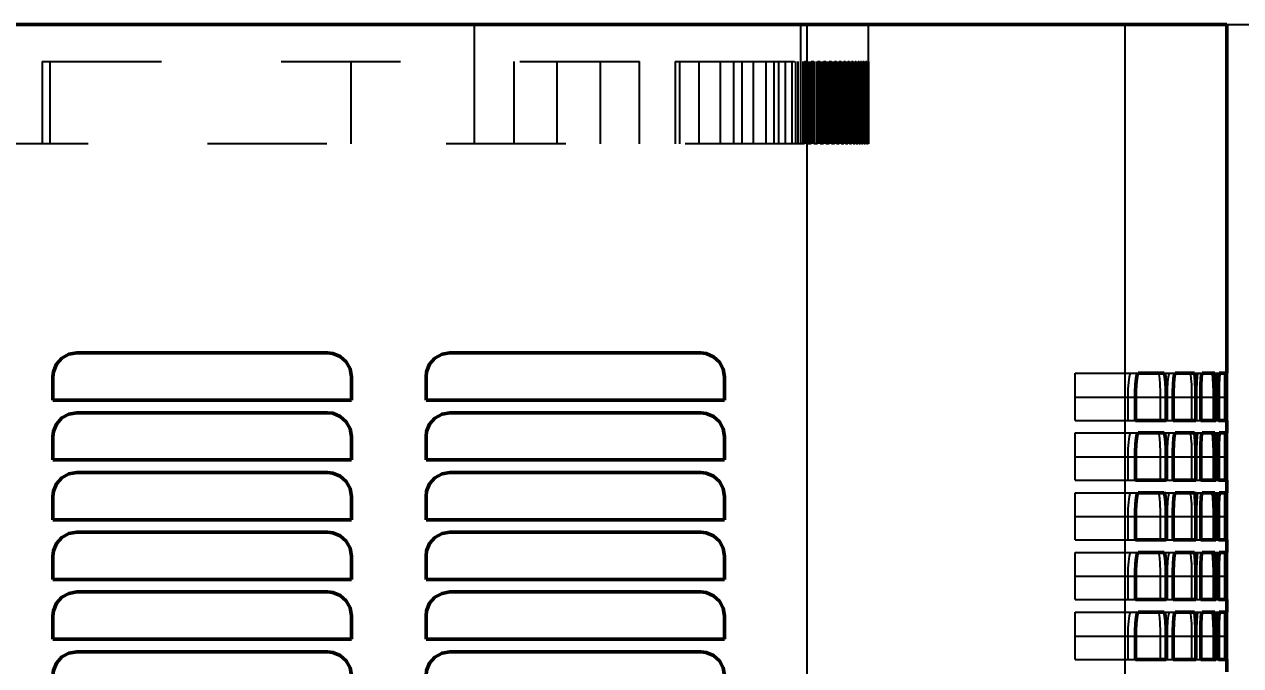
# Model space of a CAD drawing. Header units: inches. Extents: x -0.3 to 42.3, y 0 to 41.5.
# Drawn here: x 25.2 to 35.39, y 36.13 to 41.5 of the extents above; entities that cross this region are included whole.
import ezdxf

# ---------------------------------------------------------------- set-up
doc = ezdxf.new("R2010")
doc.units = ezdxf.units.IN
doc.header["$MEASUREMENT"] = 0
doc.linetypes.add('Dashed', pattern=[2, 1, -1])
for name, color, linetype, lineweight in [('AM_0', 7, 'Continuous', 50), ('AM_4', 3, 'Continuous', 25), ('AM_5', 3, 'Continuous', 25), ('AM_9', 6, 'Dashed', 25)]:
    doc.layers.add(name, color=color, linetype=linetype, lineweight=lineweight)
doc.dimstyles.get("Standard").update_dxf_attribs({"dimtxt": 0.18, "dimasz": 0.18, "dimexe": 0.18, "dimexo": 0.0625, "dimgap": 0.09, "dimtad": 0, "dimtih": 1, "dimtoh": 1, "dimdec": 4, "dimzin": 0, "dimdsep": 46, "dimtxsty": 'Standard', "dimcen": 0.09, "dimadec": 0, "dimazin": 0, "dimtfac": 1, "dimtdec": 4, "dimtofl": 0, "dimtmove": 0, "dimatfit": 3, "dimfxl": 1, "dimtolj": 1, "dimtzin": 0, "dimarcsym": 0})

# ---------------------------------------------------------------- blocks, each defined once
blk = doc.blocks.new('*D1')
at = {"layer": 'AM_5', "color": 0, "lineweight": -2}
for p, q in [((17.5, 41.5), (39.27, 41.5)), ((39.27, 39.5), (39.27, 26.385)), ((39.27, 2), (39.27, 15.115)), ((3.39, 0), (39.27, 0))]:
    blk.add_line(p, q, dxfattribs=at)
at = {"layer": 'AM_5', "color": 0}
for points in [[(39.603, 39.5), (38.937, 39.5), (39.27, 41.5)], [(38.937, 2), (39.603, 2), (39.27, 0)]]:
    blk.add_solid(points, dxfattribs=at)
at = {"layer": 'Defpoints', "color": 0}
for p in [(17.5, 41.5), (3.39, 0), (39.27, 0)]:
    blk.add_point(p, dxfattribs=at)
at = {"layer": 'AM_5', "color": 0, "insert": (39.27, 20.75), "char_height": 2, "attachment_point": 5, "rotation": 90}
blk.add_mtext('\\A1;41.5 in', dxfattribs=at)

msp = doc.modelspace()

# ---------------------------------------------------------------- linework, layer by layer
at = {"layer": 'AM_0'}
for p, q in [((-0.27, 41.5), (35.27, 41.5)), ((35.27, 41.5), (35.27, 38.581)), ((27.739, 38.75), (25.639, 38.75)), ((30.864, 38.75), (28.764, 38.75)), ((25.439, 38.55), (25.439, 38.355)), ((27.939, 38.355), (27.939, 38.55)), ((28.564, 38.55), (28.564, 38.355)), ((31.064, 38.355), (31.064, 38.55)), ((34.74364, 38.581), (34.52673, 38.581)), ((34.99698, 38.581), (34.83586, 38.581)), ((35.16774, 38.581), (35.06207, 38.581)), ((35.25626, 38.581), (35.20582, 38.581)), ((35.27, 38.581), (35.26742, 38.581)), ((25.439, 38.355), (27.939, 38.355)), ((28.564, 38.355), (31.064, 38.355)), ((34.50411, 38.381), (34.50411, 38.186)), ((34.76233, 38.186), (34.76233, 38.381)), ((34.81857, 38.381), (34.81857, 38.186)), ((35.01038, 38.186), (35.01038, 38.381)), ((35.05007, 38.381), (35.05007, 38.186)), ((35.17586, 38.186), (35.17586, 38.381)), ((35.19909, 38.381), (35.19909, 38.186)), ((35.25913, 38.186), (35.25913, 38.381)), ((35.26593, 38.381), (35.26593, 38.186)), ((27.739, 38.25), (25.639, 38.25)), ((30.864, 38.25), (28.764, 38.25)), ((34.50411, 38.186), (34.76233, 38.186)), ((34.81857, 38.186), (35.01038, 38.186)), ((35.05007, 38.186), (35.17586, 38.186)), ((35.19909, 38.186), (35.25913, 38.186)), ((35.26593, 38.186), (35.27, 38.186)), ((35.27, 38.186), (35.27, 38.081)), ((25.439, 38.05), (25.439, 37.855)), ((27.939, 37.855), (27.939, 38.05)), ((28.564, 38.05), (28.564, 37.855)), ((31.064, 37.855), (31.064, 38.05)), ((34.74364, 38.081), (34.52673, 38.081)), ((34.99698, 38.081), (34.83586, 38.081)), ((35.16774, 38.081), (35.06207, 38.081)), ((35.25626, 38.081), (35.20582, 38.081)), ((35.27, 38.081), (35.26742, 38.081)), ((25.439, 37.855), (27.939, 37.855)), ((28.564, 37.855), (31.064, 37.855)), ((34.50411, 37.881), (34.50411, 37.686)), ((34.76233, 37.686), (34.76233, 37.881)), ((34.81857, 37.881), (34.81857, 37.686)), ((35.01038, 37.686), (35.01038, 37.881)), ((35.05007, 37.881), (35.05007, 37.686)), ((35.17586, 37.686), (35.17586, 37.881)), ((35.19909, 37.881), (35.19909, 37.686)), ((35.25913, 37.686), (35.25913, 37.881)), ((35.26593, 37.881), (35.26593, 37.686)), ((27.739, 37.75), (25.639, 37.75)), ((30.864, 37.75), (28.764, 37.75)), ((34.50411, 37.686), (34.76233, 37.686)), ((34.81857, 37.686), (35.01038, 37.686)), ((35.05007, 37.686), (35.17586, 37.686)), ((35.19909, 37.686), (35.25913, 37.686)), ((35.26593, 37.686), (35.27, 37.686)), ((35.27, 37.686), (35.27, 37.581)), ((25.439, 37.55), (25.439, 37.355)), ((27.939, 37.355), (27.939, 37.55)), ((28.564, 37.55), (28.564, 37.355)), ((31.064, 37.355), (31.064, 37.55)), ((34.74364, 37.581), (34.52673, 37.581)), ((34.99698, 37.581), (34.83586, 37.581)), ((35.16774, 37.581), (35.06207, 37.581)), ((35.25626, 37.581), (35.20582, 37.581)), ((35.27, 37.581), (35.26742, 37.581)), ((34.50411, 37.381), (34.50411, 37.186)), ((34.76233, 37.186), (34.76233, 37.381)), ((34.81857, 37.381), (34.81857, 37.186)), ((35.01038, 37.186), (35.01038, 37.381)), ((35.05007, 37.381), (35.05007, 37.186)), ((35.17586, 37.186), (35.17586, 37.381)), ((35.19909, 37.381), (35.19909, 37.186)), ((35.25913, 37.186), (35.25913, 37.381)), ((35.26593, 37.381), (35.26593, 37.186)), ((25.439, 37.355), (27.939, 37.355)), ((28.564, 37.355), (31.064, 37.355)), ((27.739, 37.25), (25.639, 37.25)), ((30.864, 37.25), (28.764, 37.25)), ((34.50411, 37.186), (34.76233, 37.186)), ((34.81857, 37.186), (35.01038, 37.186)), ((35.05007, 37.186), (35.17586, 37.186)), ((35.19909, 37.186), (35.25913, 37.186)), ((35.26593, 37.186), (35.27, 37.186)), ((35.27, 37.186), (35.27, 37.081)), ((34.74364, 37.081), (34.52673, 37.081)), ((34.99698, 37.081), (34.83586, 37.081)), ((35.16774, 37.081), (35.06207, 37.081)), ((35.25626, 37.081), (35.20582, 37.081)), ((35.27, 37.081), (35.26742, 37.081)), ((25.439, 37.05), (25.439, 36.855)), ((27.939, 36.855), (27.939, 37.05)), ((28.564, 37.05), (28.564, 36.855)), ((31.064, 36.855), (31.064, 37.05)), ((34.50411, 36.881), (34.50411, 36.686)), ((34.76233, 36.686), (34.76233, 36.881)), ((34.81857, 36.881), (34.81857, 36.686)), ((35.01038, 36.686), (35.01038, 36.881)), ((35.05007, 36.881), (35.05007, 36.686)), ((35.17586, 36.686), (35.17586, 36.881)), ((35.19909, 36.881), (35.19909, 36.686)), ((35.25913, 36.686), (35.25913, 36.881)), ((35.26593, 36.881), (35.26593, 36.686)), ((25.439, 36.855), (27.939, 36.855)), ((28.564, 36.855), (31.064, 36.855)), ((27.739, 36.75), (25.639, 36.75)), ((30.864, 36.75), (28.764, 36.75)), ((34.50411, 36.686), (34.76233, 36.686)), ((34.81857, 36.686), (35.01038, 36.686)), ((35.05007, 36.686), (35.17586, 36.686)), ((35.19909, 36.686), (35.25913, 36.686)), ((35.26593, 36.686), (35.27, 36.686)), ((35.27, 36.686), (35.27, 36.581)), ((34.74364, 36.581), (34.52673, 36.581)), ((34.99698, 36.581), (34.83586, 36.581)), ((35.16774, 36.581), (35.06207, 36.581)), ((35.25626, 36.581), (35.20582, 36.581)), ((35.27, 36.581), (35.26742, 36.581)), ((25.439, 36.55), (25.439, 36.355)), ((27.939, 36.355), (27.939, 36.55)), ((28.564, 36.55), (28.564, 36.355)), ((31.064, 36.355), (31.064, 36.55)), ((34.50411, 36.381), (34.50411, 36.186)), ((34.76233, 36.186), (34.76233, 36.381)), ((34.81857, 36.381), (34.81857, 36.186)), ((35.01038, 36.186), (35.01038, 36.381)), ((35.05007, 36.381), (35.05007, 36.186)), ((35.17586, 36.186), (35.17586, 36.381)), ((35.19909, 36.381), (35.19909, 36.186)), ((35.25913, 36.186), (35.25913, 36.381)), ((35.26593, 36.381), (35.26593, 36.186)), ((25.439, 36.355), (27.939, 36.355)), ((28.564, 36.355), (31.064, 36.355)), ((27.739, 36.25), (25.639, 36.25)), ((30.864, 36.25), (28.764, 36.25)), ((34.50411, 36.186), (34.76233, 36.186)), ((34.81857, 36.186), (35.01038, 36.186)), ((35.05007, 36.186), (35.17586, 36.186)), ((35.19909, 36.186), (35.25913, 36.186)), ((35.26593, 36.186), (35.27, 36.186)), ((35.27, 36.186), (35.27, 36.081))]:
    msp.add_line(p, q, dxfattribs=at)
for points in [[(25.639, 38.75), (25.57269, 38.73869), (25.51385, 38.706), (25.46919, 38.65567), (25.44378, 38.59347), (25.439, 38.55)], [(27.939, 38.55), (27.92779, 38.61601), (27.89546, 38.67458), (27.84559, 38.71923), (27.78362, 38.74496), (27.739, 38.75)], [(28.764, 38.75), (28.69758, 38.73865), (28.63864, 38.70584), (28.59399, 38.65534), (28.56869, 38.59307), (28.564, 38.55)], [(31.064, 38.55), (31.05284, 38.61588), (31.02066, 38.67433), (30.97099, 38.71897), (30.90912, 38.74484), (30.864, 38.75)], [(34.52673, 38.581), (34.51924, 38.56961), (34.51257, 38.53669), (34.5075, 38.48604), (34.50463, 38.42369), (34.50411, 38.381)], [(34.76233, 38.381), (34.76129, 38.44699), (34.75829, 38.50554), (34.75365, 38.55018), (34.74785, 38.57594), (34.74364, 38.581)], [(34.83586, 38.581), (34.83016, 38.56966), (34.82507, 38.53689), (34.82119, 38.48645), (34.81898, 38.42419), (34.81857, 38.381)], [(35.01038, 38.381), (35.00964, 38.44709), (35.00748, 38.50573), (35.00415, 38.55038), (34.99998, 38.57603), (34.99698, 38.581)], [(35.06207, 38.581), (35.05813, 38.56969), (35.0546, 38.53704), (35.0519, 38.48674), (35.05036, 38.42456), (35.05007, 38.381)], [(35.17586, 38.381), (35.17541, 38.44716), (35.17411, 38.50586), (35.17209, 38.55051), (35.16956, 38.57609), (35.16774, 38.581)], [(35.20582, 38.581), (35.20363, 38.56972), (35.20165, 38.53713), (35.20013, 38.48693), (35.19925, 38.4248), (35.19909, 38.381)], [(35.25913, 38.381), (35.25898, 38.4472), (35.25853, 38.50593), (35.25782, 38.55058), (35.25692, 38.57612), (35.25626, 38.581)], [(35.26742, 38.581), (35.26696, 38.56973), (35.26653, 38.53717), (35.26618, 38.48701), (35.26597, 38.4249), (35.26593, 38.381)], [(25.639, 38.25), (25.57269, 38.23869), (25.51385, 38.206), (25.46919, 38.15567), (25.44378, 38.09347), (25.439, 38.05)], [(27.939, 38.05), (27.92779, 38.11601), (27.89546, 38.17458), (27.84559, 38.21923), (27.78362, 38.24496), (27.739, 38.25)], [(28.764, 38.25), (28.69758, 38.23865), (28.63864, 38.20584), (28.59399, 38.15534), (28.56869, 38.09307), (28.564, 38.05)], [(31.064, 38.05), (31.05284, 38.11588), (31.02066, 38.17433), (30.97099, 38.21897), (30.90912, 38.24484), (30.864, 38.25)], [(34.52673, 38.081), (34.51924, 38.06961), (34.51257, 38.03669), (34.5075, 37.98604), (34.50463, 37.92369), (34.50411, 37.881)], [(34.76233, 37.881), (34.76129, 37.94699), (34.75829, 38.00554), (34.75365, 38.05018), (34.74785, 38.07594), (34.74364, 38.081)], [(34.83586, 38.081), (34.83016, 38.06966), (34.82507, 38.03689), (34.82119, 37.98645), (34.81898, 37.92419), (34.81857, 37.881)], [(35.01038, 37.881), (35.00964, 37.94709), (35.00748, 38.00573), (35.00415, 38.05038), (34.99998, 38.07603), (34.99698, 38.081)], [(35.06207, 38.081), (35.05813, 38.06969), (35.0546, 38.03704), (35.0519, 37.98674), (35.05036, 37.92456), (35.05007, 37.881)], [(35.17586, 37.881), (35.17541, 37.94716), (35.17411, 38.00586), (35.17209, 38.05051), (35.16956, 38.07609), (35.16774, 38.081)], [(35.20582, 38.081), (35.20363, 38.06972), (35.20165, 38.03713), (35.20013, 37.98693), (35.19925, 37.9248), (35.19909, 37.881)], [(35.25913, 37.881), (35.25898, 37.9472), (35.25853, 38.00593), (35.25782, 38.05058), (35.25692, 38.07612), (35.25626, 38.081)], [(35.26742, 38.081), (35.26696, 38.06973), (35.26653, 38.03717), (35.26618, 37.98701), (35.26597, 37.9249), (35.26593, 37.881)], [(25.639, 37.75), (25.57269, 37.73869), (25.51385, 37.706), (25.46919, 37.65567), (25.44378, 37.59347), (25.439, 37.55)], [(27.939, 37.55), (27.92779, 37.61601), (27.89546, 37.67458), (27.84559, 37.71923), (27.78362, 37.74496), (27.739, 37.75)], [(28.764, 37.75), (28.69758, 37.73865), (28.63864, 37.70584), (28.59399, 37.65534), (28.56869, 37.59307), (28.564, 37.55)], [(31.064, 37.55), (31.05284, 37.61588), (31.02066, 37.67433), (30.97099, 37.71897), (30.90912, 37.74484), (30.864, 37.75)], [(34.52673, 37.581), (34.51924, 37.56961), (34.51257, 37.53669), (34.5075, 37.48604), (34.50463, 37.42369), (34.50411, 37.381)], [(34.76233, 37.381), (34.76129, 37.44699), (34.75829, 37.50554), (34.75365, 37.55018), (34.74785, 37.57594), (34.74364, 37.581)], [(34.83586, 37.581), (34.83016, 37.56966), (34.82507, 37.53689), (34.82119, 37.48645), (34.81898, 37.42419), (34.81857, 37.381)], [(35.01038, 37.381), (35.00964, 37.44709), (35.00748, 37.50573), (35.00415, 37.55038), (34.99998, 37.57603), (34.99698, 37.581)], [(35.06207, 37.581), (35.05813, 37.56969), (35.0546, 37.53704), (35.0519, 37.48674), (35.05036, 37.42456), (35.05007, 37.381)], [(35.17586, 37.381), (35.17541, 37.44716), (35.17411, 37.50586), (35.17209, 37.55051), (35.16956, 37.57609), (35.16774, 37.581)], [(35.20582, 37.581), (35.20363, 37.56972), (35.20165, 37.53713), (35.20013, 37.48693), (35.19925, 37.4248), (35.19909, 37.381)], [(35.25913, 37.381), (35.25898, 37.4472), (35.25853, 37.50593), (35.25782, 37.55058), (35.25692, 37.57612), (35.25626, 37.581)], [(35.26742, 37.581), (35.26696, 37.56973), (35.26653, 37.53717), (35.26618, 37.48701), (35.26597, 37.4249), (35.26593, 37.381)], [(25.639, 37.25), (25.57269, 37.23869), (25.51385, 37.206), (25.46919, 37.15567), (25.44378, 37.09347), (25.439, 37.05)], [(27.939, 37.05), (27.92779, 37.11601), (27.89546, 37.17458), (27.84559, 37.21923), (27.78362, 37.24496), (27.739, 37.25)], [(28.764, 37.25), (28.69758, 37.23865), (28.63864, 37.20584), (28.59399, 37.15534), (28.56869, 37.09307), (28.564, 37.05)], [(31.064, 37.05), (31.05284, 37.11588), (31.02066, 37.17433), (30.97099, 37.21897), (30.90912, 37.24484), (30.864, 37.25)], [(34.52673, 37.081), (34.51924, 37.06961), (34.51257, 37.03669), (34.5075, 36.98604), (34.50463, 36.92369), (34.50411, 36.881)], [(34.76233, 36.881), (34.76129, 36.94699), (34.75829, 37.00554), (34.75365, 37.05018), (34.74785, 37.07594), (34.74364, 37.081)], [(34.83586, 37.081), (34.83016, 37.06966), (34.82507, 37.03689), (34.82119, 36.98645), (34.81898, 36.92419), (34.81857, 36.881)], [(35.01038, 36.881), (35.00964, 36.94709), (35.00748, 37.00573), (35.00415, 37.05038), (34.99998, 37.07603), (34.99698, 37.081)], [(35.06207, 37.081), (35.05813, 37.06969), (35.0546, 37.03704), (35.0519, 36.98674), (35.05036, 36.92456), (35.05007, 36.881)], [(35.17586, 36.881), (35.17541, 36.94716), (35.17411, 37.00586), (35.17209, 37.05051), (35.16956, 37.07609), (35.16774, 37.081)], [(35.20582, 37.081), (35.20363, 37.06972), (35.20165, 37.03713), (35.20013, 36.98693), (35.19925, 36.9248), (35.19909, 36.881)], [(35.25913, 36.881), (35.25898, 36.9472), (35.25853, 37.00593), (35.25782, 37.05058), (35.25692, 37.07612), (35.25626, 37.081)], [(35.26742, 37.081), (35.26696, 37.06973), (35.26653, 37.03717), (35.26618, 36.98701), (35.26597, 36.9249), (35.26593, 36.881)], [(25.639, 36.75), (25.57269, 36.73869), (25.51385, 36.706), (25.46919, 36.65567), (25.44378, 36.59347), (25.439, 36.55)], [(27.939, 36.55), (27.92779, 36.61601), (27.89546, 36.67458), (27.84559, 36.71923), (27.78362, 36.74496), (27.739, 36.75)], [(28.764, 36.75), (28.69758, 36.73865), (28.63864, 36.70584), (28.59399, 36.65534), (28.56869, 36.59307), (28.564, 36.55)], [(31.064, 36.55), (31.05284, 36.61588), (31.02066, 36.67433), (30.97099, 36.71897), (30.90912, 36.74484), (30.864, 36.75)], [(34.52673, 36.581), (34.51924, 36.56961), (34.51257, 36.53669), (34.5075, 36.48604), (34.50463, 36.42369), (34.50411, 36.381)], [(34.76233, 36.381), (34.76129, 36.44699), (34.75829, 36.50554), (34.75365, 36.55018), (34.74785, 36.57594), (34.74364, 36.581)], [(34.83586, 36.581), (34.83016, 36.56966), (34.82507, 36.53689), (34.82119, 36.48645), (34.81898, 36.42419), (34.81857, 36.381)], [(35.01038, 36.381), (35.00964, 36.44709), (35.00748, 36.50573), (35.00415, 36.55038), (34.99998, 36.57603), (34.99698, 36.581)], [(35.06207, 36.581), (35.05813, 36.56969), (35.0546, 36.53704), (35.0519, 36.48674), (35.05036, 36.42456), (35.05007, 36.381)], [(35.17586, 36.381), (35.17541, 36.44716), (35.17411, 36.50586), (35.17209, 36.55051), (35.16956, 36.57609), (35.16774, 36.581)], [(35.20582, 36.581), (35.20363, 36.56972), (35.20165, 36.53713), (35.20013, 36.48693), (35.19925, 36.4248), (35.19909, 36.381)], [(35.25913, 36.381), (35.25898, 36.4472), (35.25853, 36.50593), (35.25782, 36.55058), (35.25692, 36.57612), (35.25626, 36.581)], [(35.26742, 36.581), (35.26696, 36.56973), (35.26653, 36.53717), (35.26618, 36.48701), (35.26597, 36.4249), (35.26593, 36.381)], [(25.639, 36.25), (25.57269, 36.23869), (25.51385, 36.206), (25.46919, 36.15567), (25.44378, 36.09347), (25.439, 36.05)], [(27.939, 36.05), (27.92779, 36.11601), (27.89546, 36.17458), (27.84559, 36.21923), (27.78362, 36.24496), (27.739, 36.25)], [(28.764, 36.25), (28.69758, 36.23865), (28.63864, 36.20584), (28.59399, 36.15534), (28.56869, 36.09307), (28.564, 36.05)], [(31.064, 36.05), (31.05284, 36.11588), (31.02066, 36.17433), (30.97099, 36.21897), (30.90912, 36.24484), (30.864, 36.25)]]:
    msp.add_lwpolyline(points, dxfattribs=at)
at = {"layer": 'AM_4'}
for p, q in [((31.7511, 41.5), (31.7511, 1.625)), ((34.41416, 41.5), (34.41416, 1.625)), ((34.50411, 38.381), (34.76233, 38.381)), ((34.81857, 38.381), (35.01038, 38.381)), ((35.05007, 38.381), (35.17586, 38.381)), ((35.19909, 38.381), (35.25913, 38.381)), ((34.50411, 37.881), (34.76233, 37.881)), ((34.81857, 37.881), (35.01038, 37.881)), ((35.05007, 37.881), (35.17586, 37.881)), ((35.19909, 37.881), (35.25913, 37.881)), ((34.50411, 37.381), (34.76233, 37.381)), ((34.81857, 37.381), (35.01038, 37.381)), ((35.05007, 37.381), (35.17586, 37.381)), ((35.19909, 37.381), (35.25913, 37.381)), ((34.50411, 36.881), (34.76233, 36.881)), ((34.81857, 36.881), (35.01038, 36.881)), ((35.05007, 36.881), (35.17586, 36.881)), ((35.19909, 36.881), (35.25913, 36.881)), ((34.50411, 36.381), (34.76233, 36.381)), ((34.81857, 36.381), (35.01038, 36.381)), ((35.05007, 36.381), (35.17586, 36.381)), ((35.19909, 36.381), (35.25913, 36.381))]:
    msp.add_line(p, q, dxfattribs=at)
at = {"layer": 'AM_9'}
for p, q in [((28.96834, 40.5), (28.96834, 41.5)), ((31.70209, 41.188), (31.70209, 41.5)), ((32.26996, 40.5), (32.27, 41.5)), ((25.35, 41.188), (30.35, 41.188)), ((25.35, 41.188), (25.35, 40.5)), ((25.41267, 41.188), (25.41267, 40.5)), ((27.93524, 41.188), (27.93524, 40.5)), ((29.30286, 40.5), (29.30286, 41.188)), ((29.66245, 40.5), (29.66245, 41.188)), ((30.021, 41.188), (30.021, 40.5)), ((30.35, 40.5), (30.35, 41.188)), ((30.65, 41.188), (31.70209, 41.188)), ((30.65, 41.188), (30.65, 40.5)), ((30.68951, 40.5), (30.68951, 41.188)), ((30.84712, 41.188), (30.84712, 40.5)), ((31.02627, 41.188), (31.02627, 40.5)), ((31.14158, 40.5), (31.14158, 41.188)), ((31.21065, 40.5), (31.21065, 41.188)), ((31.30376, 41.188), (31.30376, 40.5)), ((31.41031, 41.188), (31.41031, 40.5)), ((31.47825, 40.5), (31.47825, 41.188)), ((31.51827, 40.5), (31.51827, 41.188)), ((31.57081, 41.188), (31.57081, 40.5)), ((31.62763, 41.188), (31.62763, 40.5)), ((31.66078, 40.5), (31.66078, 41.188)), ((31.67853, 40.5), (31.67853, 41.188)), ((31.69878, 41.188), (31.69878, 40.5)), ((31.71868, 41.188), (31.71868, 40.5)), ((31.73326, 41.188), (31.75711, 41.188)), ((31.73326, 40.5), (31.73326, 41.188)), ((31.74286, 40.5), (31.74286, 41.188)), ((31.75711, 41.188), (31.75711, 40.5)), ((31.7758, 41.188), (31.7758, 40.5)), ((31.78958, 41.188), (31.81213, 41.188)), ((31.78958, 40.5), (31.78958, 41.188)), ((31.79867, 40.5), (31.79867, 41.188)), ((31.81213, 41.188), (31.81213, 40.5)), ((31.82977, 41.188), (31.82977, 40.5)), ((31.84277, 41.188), (31.86401, 41.188)), ((31.84277, 40.5), (31.84277, 41.188)), ((31.85133, 40.5), (31.85133, 41.188)), ((31.86401, 41.188), (31.86401, 40.5)), ((31.88061, 41.188), (31.88061, 40.5)), ((31.89283, 41.188), (31.91276, 41.188)), ((31.89283, 40.5), (31.89283, 41.188)), ((31.90086, 40.5), (31.90086, 41.188)), ((31.91276, 41.188), (31.91276, 40.5)), ((31.92831, 41.188), (31.92831, 40.5)), ((31.93975, 41.188), (31.95837, 41.188)), ((31.93975, 40.5), (31.93975, 41.188)), ((31.94726, 40.5), (31.94726, 41.188)), ((31.95837, 41.188), (31.95837, 40.5)), ((31.97288, 41.188), (31.97288, 40.5)), ((31.98354, 41.188), (32.00086, 41.188)), ((31.98354, 40.5), (31.98354, 41.188)), ((31.99053, 40.5), (31.99053, 41.188)), ((32.00086, 41.188), (32.00086, 40.5)), ((32.01433, 41.188), (32.01433, 40.5)), ((32.02421, 41.188), (32.04023, 41.188)), ((32.02421, 40.5), (32.02421, 41.188)), ((32.03068, 40.5), (32.03068, 41.188)), ((32.04023, 41.188), (32.04023, 40.5)), ((32.05266, 41.188), (32.05266, 40.5)), ((32.06176, 41.188), (32.07648, 41.188)), ((32.06176, 40.5), (32.06176, 41.188)), ((32.06771, 40.5), (32.06771, 41.188)), ((32.07648, 41.188), (32.07648, 40.5)), ((32.08787, 41.188), (32.08787, 40.5)), ((32.09619, 41.188), (32.10961, 41.188)), ((32.09619, 40.5), (32.09619, 41.188)), ((32.10162, 40.5), (32.10162, 41.188)), ((32.10961, 41.188), (32.10961, 40.5)), ((32.11996, 41.188), (32.11996, 40.5)), ((32.1275, 41.188), (32.13963, 41.188)), ((32.1275, 40.5), (32.1275, 41.188)), ((32.13242, 40.5), (32.13242, 41.188)), ((32.13963, 41.188), (32.13963, 40.5)), ((32.14894, 41.188), (32.14894, 40.5)), ((32.1557, 41.188), (32.16653, 41.188)), ((32.1557, 40.5), (32.1557, 41.188)), ((32.1601, 40.5), (32.1601, 41.188)), ((32.16653, 41.188), (32.16653, 40.5)), ((32.17481, 41.188), (32.17481, 40.5)), ((32.18079, 41.188), (32.19033, 41.188)), ((32.18079, 40.5), (32.18079, 41.188)), ((32.18467, 40.5), (32.18467, 41.188)), ((32.19033, 41.188), (32.19033, 40.5)), ((32.19757, 41.188), (32.19757, 40.5)), ((32.20277, 41.188), (32.21102, 41.188)), ((32.20277, 40.5), (32.20277, 41.188)), ((32.20614, 40.5), (32.20614, 41.188)), ((32.21102, 41.188), (32.21102, 40.5)), ((32.21722, 41.188), (32.21722, 40.5)), ((32.22165, 41.188), (32.2286, 41.188)), ((32.22165, 40.5), (32.22165, 41.188)), ((32.22449, 40.5), (32.22449, 41.188)), ((32.2286, 41.188), (32.2286, 40.5)), ((32.23377, 41.188), (32.23377, 40.5)), ((32.23742, 41.188), (32.24308, 41.188)), ((32.23742, 40.5), (32.23742, 41.188)), ((32.23975, 40.5), (32.23975, 41.188)), ((32.24308, 41.188), (32.24308, 40.5)), ((32.24721, 41.188), (32.24721, 40.5)), ((32.25009, 41.188), (32.25445, 41.188)), ((32.25009, 40.5), (32.25009, 41.188)), ((32.2519, 40.5), (32.2519, 41.188)), ((32.25445, 41.188), (32.25445, 40.5)), ((32.25755, 41.188), (32.25755, 40.5)), ((32.25965, 41.188), (32.26272, 41.188)), ((32.25965, 40.5), (32.25965, 41.188)), ((32.26094, 40.5), (32.26094, 41.188)), ((32.26272, 41.188), (32.26272, 40.5)), ((32.26479, 41.188), (32.26479, 40.5)), ((32.26611, 41.188), (32.26789, 41.188)), ((32.26611, 40.5), (32.26611, 41.188)), ((32.26689, 40.5), (32.26689, 41.188)), ((32.26789, 41.188), (32.26789, 40.5)), ((32.26892, 41.188), (32.26892, 40.5)), ((32.26947, 40.5), (32.26947, 41.188)), ((32.26973, 40.5), (32.26973, 41.188)), ((31.73326, 40.5), (9.45, 40.5)), ((31.78958, 40.5), (31.75711, 40.5)), ((31.84277, 40.5), (31.81213, 40.5)), ((31.89283, 40.5), (31.86401, 40.5)), ((31.93975, 40.5), (31.91276, 40.5)), ((31.98354, 40.5), (31.95837, 40.5)), ((32.02421, 40.5), (32.00086, 40.5)), ((32.06176, 40.5), (32.04023, 40.5)), ((32.09619, 40.5), (32.07648, 40.5)), ((32.1275, 40.5), (32.10961, 40.5)), ((32.1557, 40.5), (32.13963, 40.5)), ((32.18079, 40.5), (32.16653, 40.5)), ((32.20277, 40.5), (32.19033, 40.5)), ((32.22165, 40.5), (32.21102, 40.5)), ((32.23742, 40.5), (32.2286, 40.5)), ((32.25009, 40.5), (32.24308, 40.5)), ((32.25965, 40.5), (32.25445, 40.5)), ((32.26611, 40.5), (32.26272, 40.5)), ((32.26947, 40.5), (32.26789, 40.5)), ((34, 38.186), (34, 38.581)), ((34, 38.581), (34.52673, 38.581)), ((34.74364, 38.581), (34.83586, 38.581)), ((34.99698, 38.581), (35.06207, 38.581)), ((35.16774, 38.581), (35.20582, 38.581)), ((35.25626, 38.581), (35.26742, 38.581)), ((34, 38.381), (34.50411, 38.381)), ((34.44226, 38.186), (34.44226, 38.381)), ((34.71185, 38.381), (34.71185, 38.186)), ((34.76233, 38.381), (34.81857, 38.381)), ((34.77091, 38.186), (34.77091, 38.381)), ((34.974, 38.381), (34.974, 38.186)), ((35.01038, 38.381), (35.05007, 38.381)), ((35.01649, 38.186), (35.01649, 38.381)), ((35.15351, 38.381), (35.15351, 38.186)), ((35.17586, 38.381), (35.19909, 38.381)), ((35.17953, 38.186), (35.17953, 38.381)), ((35.25075, 38.381), (35.25075, 38.186)), ((35.25913, 38.381), (35.26593, 38.381)), ((35.26035, 38.186), (35.26035, 38.381)), ((34, 38.186), (34.50411, 38.186)), ((34.76233, 38.186), (34.81857, 38.186)), ((35.01038, 38.186), (35.05007, 38.186)), ((35.17586, 38.186), (35.19909, 38.186)), ((35.25913, 38.186), (35.26593, 38.186)), ((34, 37.686), (34, 38.081)), ((34, 38.081), (34.52673, 38.081)), ((34.74364, 38.081), (34.83586, 38.081)), ((34.99698, 38.081), (35.06207, 38.081)), ((35.16774, 38.081), (35.20582, 38.081)), ((35.25626, 38.081), (35.26742, 38.081)), ((34, 37.881), (34.50411, 37.881)), ((34.44226, 37.686), (34.44226, 37.881)), ((34.71185, 37.881), (34.71185, 37.686)), ((34.76233, 37.881), (34.81857, 37.881)), ((34.77091, 37.686), (34.77091, 37.881)), ((34.974, 37.881), (34.974, 37.686)), ((35.01038, 37.881), (35.05007, 37.881)), ((35.01649, 37.686), (35.01649, 37.881)), ((35.15351, 37.881), (35.15351, 37.686)), ((35.17586, 37.881), (35.19909, 37.881)), ((35.17953, 37.686), (35.17953, 37.881)), ((35.25075, 37.881), (35.25075, 37.686)), ((35.25913, 37.881), (35.26593, 37.881)), ((35.26035, 37.686), (35.26035, 37.881)), ((34, 37.686), (34.50411, 37.686)), ((34.76233, 37.686), (34.81857, 37.686)), ((35.01038, 37.686), (35.05007, 37.686)), ((35.17586, 37.686), (35.19909, 37.686)), ((35.25913, 37.686), (35.26593, 37.686)), ((34, 37.186), (34, 37.581)), ((34, 37.581), (34.52673, 37.581)), ((34.74364, 37.581), (34.83586, 37.581)), ((34.99698, 37.581), (35.06207, 37.581)), ((35.16774, 37.581), (35.20582, 37.581)), ((35.25626, 37.581), (35.26742, 37.581)), ((34, 37.381), (34.50411, 37.381)), ((34.44226, 37.186), (34.44226, 37.381)), ((34.71185, 37.381), (34.71185, 37.186)), ((34.76233, 37.381), (34.81857, 37.381)), ((34.77091, 37.186), (34.77091, 37.381)), ((34.974, 37.381), (34.974, 37.186)), ((35.01038, 37.381), (35.05007, 37.381)), ((35.01649, 37.186), (35.01649, 37.381)), ((35.15351, 37.381), (35.15351, 37.186)), ((35.17586, 37.381), (35.19909, 37.381)), ((35.17953, 37.186), (35.17953, 37.381)), ((35.25075, 37.381), (35.25075, 37.186)), ((35.25913, 37.381), (35.26593, 37.381)), ((35.26035, 37.186), (35.26035, 37.381)), ((34, 37.186), (34.50411, 37.186)), ((34.76233, 37.186), (34.81857, 37.186)), ((35.01038, 37.186), (35.05007, 37.186)), ((35.17586, 37.186), (35.19909, 37.186)), ((35.25913, 37.186), (35.26593, 37.186)), ((34, 36.686), (34, 37.081)), ((34, 37.081), (34.52673, 37.081)), ((34.74364, 37.081), (34.83586, 37.081)), ((34.99698, 37.081), (35.06207, 37.081)), ((35.16774, 37.081), (35.20582, 37.081)), ((35.25626, 37.081), (35.26742, 37.081)), ((34, 36.881), (34.50411, 36.881)), ((34.44226, 36.686), (34.44226, 36.881)), ((34.71185, 36.881), (34.71185, 36.686)), ((34.76233, 36.881), (34.81857, 36.881)), ((34.77091, 36.686), (34.77091, 36.881)), ((34.974, 36.881), (34.974, 36.686)), ((35.01038, 36.881), (35.05007, 36.881)), ((35.01649, 36.686), (35.01649, 36.881)), ((35.15351, 36.881), (35.15351, 36.686)), ((35.17586, 36.881), (35.19909, 36.881)), ((35.17953, 36.686), (35.17953, 36.881)), ((35.25075, 36.881), (35.25075, 36.686)), ((35.25913, 36.881), (35.26593, 36.881)), ((35.26035, 36.686), (35.26035, 36.881)), ((34, 36.686), (34.50411, 36.686)), ((34.76233, 36.686), (34.81857, 36.686)), ((35.01038, 36.686), (35.05007, 36.686)), ((35.17586, 36.686), (35.19909, 36.686)), ((35.25913, 36.686), (35.26593, 36.686)), ((34, 36.186), (34, 36.581)), ((34, 36.581), (34.52673, 36.581)), ((34.74364, 36.581), (34.83586, 36.581)), ((34.99698, 36.581), (35.06207, 36.581)), ((35.16774, 36.581), (35.20582, 36.581)), ((35.25626, 36.581), (35.26742, 36.581)), ((34, 36.381), (34.50411, 36.381)), ((34.44226, 36.186), (34.44226, 36.381)), ((34.71185, 36.381), (34.71185, 36.186)), ((34.76233, 36.381), (34.81857, 36.381)), ((34.77091, 36.186), (34.77091, 36.381)), ((34.974, 36.381), (34.974, 36.186)), ((35.01038, 36.381), (35.05007, 36.381)), ((35.01649, 36.186), (35.01649, 36.381)), ((35.15351, 36.381), (35.15351, 36.186)), ((35.17586, 36.381), (35.19909, 36.381)), ((35.17953, 36.186), (35.17953, 36.381)), ((35.25075, 36.381), (35.25075, 36.186)), ((35.25913, 36.381), (35.26593, 36.381)), ((35.26035, 36.186), (35.26035, 36.381)), ((34, 36.186), (34.50411, 36.186)), ((34.76233, 36.186), (34.81857, 36.186)), ((35.01038, 36.186), (35.05007, 36.186)), ((35.17586, 36.186), (35.19909, 36.186)), ((35.25913, 36.186), (35.26593, 36.186))]:
    msp.add_line(p, q, dxfattribs=at)
for points in [[(34.44226, 38.381), (34.44359, 38.44686), (34.44739, 38.50529), (34.45324, 38.54993), (34.46051, 38.57583), (34.4658, 38.581)], [(34.69224, 38.581), (34.69879, 38.56964), (34.70457, 38.53681), (34.70893, 38.48628), (34.71139, 38.424), (34.71185, 38.381)], [(34.77091, 38.381), (34.77194, 38.44699), (34.7749, 38.50555), (34.77945, 38.55019), (34.78507, 38.57594), (34.78911, 38.581)], [(34.9597, 38.581), (34.96448, 38.56968), (34.96869, 38.53698), (34.97186, 38.48663), (34.97366, 38.42442), (34.974, 38.381)], [(35.01649, 38.381), (35.01723, 38.4471), (35.01934, 38.50574), (35.02258, 38.55039), (35.02657, 38.57603), (35.0294, 38.581)], [(35.14448, 38.581), (35.14751, 38.56971), (35.15016, 38.5371), (35.15216, 38.48686), (35.15329, 38.42471), (35.15351, 38.381)], [(35.17953, 38.381), (35.17997, 38.44716), (35.18123, 38.50587), (35.18315, 38.55052), (35.18551, 38.57609), (35.18716, 38.581)], [(35.24699, 38.581), (35.24827, 38.56972), (35.24938, 38.53716), (35.2502, 38.48699), (35.25066, 38.42487), (35.25075, 38.381)], [(35.26035, 38.381), (35.26049, 38.4472), (35.2609, 38.50593), (35.26151, 38.55058), (35.26223, 38.57612), (35.26273, 38.581)], [(34.44226, 37.881), (34.44359, 37.94686), (34.44739, 38.00529), (34.45324, 38.04993), (34.46051, 38.07583), (34.4658, 38.081)], [(34.69224, 38.081), (34.69879, 38.06964), (34.70457, 38.03681), (34.70893, 37.98628), (34.71139, 37.924), (34.71185, 37.881)], [(34.77091, 37.881), (34.77194, 37.94699), (34.7749, 38.00555), (34.77945, 38.05019), (34.78507, 38.07594), (34.78911, 38.081)], [(34.9597, 38.081), (34.96448, 38.06968), (34.96869, 38.03698), (34.97186, 37.98663), (34.97366, 37.92442), (34.974, 37.881)], [(35.01649, 37.881), (35.01723, 37.9471), (35.01934, 38.00574), (35.02258, 38.05039), (35.02657, 38.07603), (35.0294, 38.081)], [(35.14448, 38.081), (35.14751, 38.06971), (35.15016, 38.0371), (35.15216, 37.98686), (35.15329, 37.92471), (35.15351, 37.881)], [(35.17953, 37.881), (35.17997, 37.94716), (35.18123, 38.00587), (35.18315, 38.05052), (35.18551, 38.07609), (35.18716, 38.081)], [(35.24699, 38.081), (35.24827, 38.06972), (35.24938, 38.03716), (35.2502, 37.98699), (35.25066, 37.92487), (35.25075, 37.881)], [(35.26035, 37.881), (35.26049, 37.9472), (35.2609, 38.00593), (35.26151, 38.05058), (35.26223, 38.07612), (35.26273, 38.081)], [(34.44226, 37.381), (34.44359, 37.44686), (34.44739, 37.50529), (34.45324, 37.54993), (34.46051, 37.57583), (34.4658, 37.581)], [(34.69224, 37.581), (34.69879, 37.56964), (34.70457, 37.53681), (34.70893, 37.48628), (34.71139, 37.424), (34.71185, 37.381)], [(34.77091, 37.381), (34.77194, 37.44699), (34.7749, 37.50555), (34.77945, 37.55019), (34.78507, 37.57594), (34.78911, 37.581)], [(34.9597, 37.581), (34.96448, 37.56968), (34.96869, 37.53698), (34.97186, 37.48663), (34.97366, 37.42442), (34.974, 37.381)], [(35.01649, 37.381), (35.01723, 37.4471), (35.01934, 37.50574), (35.02258, 37.55039), (35.02657, 37.57603), (35.0294, 37.581)], [(35.14448, 37.581), (35.14751, 37.56971), (35.15016, 37.5371), (35.15216, 37.48686), (35.15329, 37.42471), (35.15351, 37.381)], [(35.17953, 37.381), (35.17997, 37.44716), (35.18123, 37.50587), (35.18315, 37.55052), (35.18551, 37.57609), (35.18716, 37.581)], [(35.24699, 37.581), (35.24827, 37.56972), (35.24938, 37.53716), (35.2502, 37.48699), (35.25066, 37.42487), (35.25075, 37.381)], [(35.26035, 37.381), (35.26049, 37.4472), (35.2609, 37.50593), (35.26151, 37.55058), (35.26223, 37.57612), (35.26273, 37.581)], [(34.44226, 36.881), (34.44359, 36.94686), (34.44739, 37.00529), (34.45324, 37.04993), (34.46051, 37.07583), (34.4658, 37.081)], [(34.69224, 37.081), (34.69879, 37.06964), (34.70457, 37.03681), (34.70893, 36.98628), (34.71139, 36.924), (34.71185, 36.881)], [(34.77091, 36.881), (34.77194, 36.94699), (34.7749, 37.00555), (34.77945, 37.05019), (34.78507, 37.07594), (34.78911, 37.081)], [(34.9597, 37.081), (34.96448, 37.06968), (34.96869, 37.03698), (34.97186, 36.98663), (34.97366, 36.92442), (34.974, 36.881)], [(35.01649, 36.881), (35.01723, 36.9471), (35.01934, 37.00574), (35.02258, 37.05039), (35.02657, 37.07603), (35.0294, 37.081)], [(35.14448, 37.081), (35.14751, 37.06971), (35.15016, 37.0371), (35.15216, 36.98686), (35.15329, 36.92471), (35.15351, 36.881)], [(35.17953, 36.881), (35.17997, 36.94716), (35.18123, 37.00587), (35.18315, 37.05052), (35.18551, 37.07609), (35.18716, 37.081)], [(35.24699, 37.081), (35.24827, 37.06972), (35.24938, 37.03716), (35.2502, 36.98699), (35.25066, 36.92487), (35.25075, 36.881)], [(35.26035, 36.881), (35.26049, 36.9472), (35.2609, 37.00593), (35.26151, 37.05058), (35.26223, 37.07612), (35.26273, 37.081)], [(34.44226, 36.381), (34.44359, 36.44686), (34.44739, 36.50529), (34.45324, 36.54993), (34.46051, 36.57583), (34.4658, 36.581)], [(34.69224, 36.581), (34.69879, 36.56964), (34.70457, 36.53681), (34.70893, 36.48628), (34.71139, 36.424), (34.71185, 36.381)], [(34.77091, 36.381), (34.77194, 36.44699), (34.7749, 36.50555), (34.77945, 36.55019), (34.78507, 36.57594), (34.78911, 36.581)], [(34.9597, 36.581), (34.96448, 36.56968), (34.96869, 36.53698), (34.97186, 36.48663), (34.97366, 36.42442), (34.974, 36.381)], [(35.01649, 36.381), (35.01723, 36.4471), (35.01934, 36.50574), (35.02258, 36.55039), (35.02657, 36.57603), (35.0294, 36.581)], [(35.14448, 36.581), (35.14751, 36.56971), (35.15016, 36.5371), (35.15216, 36.48686), (35.15329, 36.42471), (35.15351, 36.381)], [(35.17953, 36.381), (35.17997, 36.44716), (35.18123, 36.50587), (35.18315, 36.55052), (35.18551, 36.57609), (35.18716, 36.581)], [(35.24699, 36.581), (35.24827, 36.56972), (35.24938, 36.53716), (35.2502, 36.48699), (35.25066, 36.42487), (35.25075, 36.381)], [(35.26035, 36.381), (35.26049, 36.4472), (35.2609, 36.50593), (35.26151, 36.55058), (35.26223, 36.57612), (35.26273, 36.581)]]:
    msp.add_lwpolyline(points, dxfattribs=at)

# ---------------------------------------------------------------- dimensions: what is measured, and where the dimension line sits
at = {"layer": 'AM_5'}
dim = msp.add_linear_dim(base=(39.27, 0), p1=(17.5, 41.5), p2=(3.39, 0), angle=90, text='41.5 in', dimstyle='Standard', override={"dimtxt": 2, "dimasz": 2, "dimexe": 0, "dimexo": 0, "dimgap": 0.6}, dxfattribs=at)
dim.commit()
dim.dimension.update_dxf_attribs({"geometry": '*D1', "text_midpoint": (39.27, 20.75), "dimtype": 160, "text_rotation": 90})

doc.saveas('drawing.dxf')
